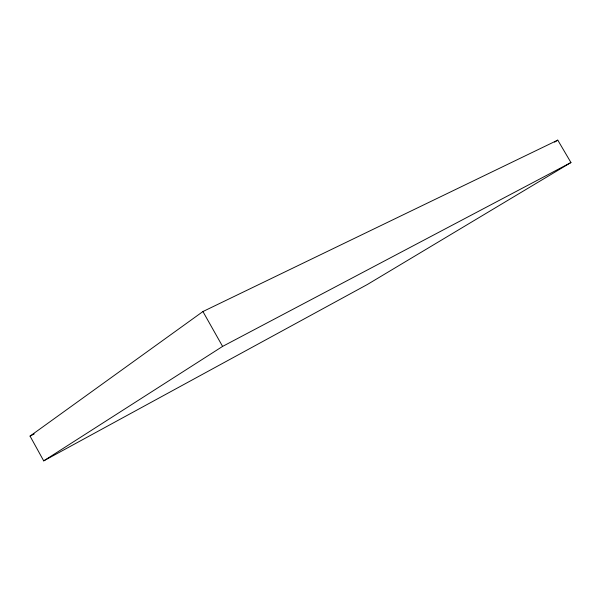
<?xml version="1.0" encoding="UTF-8"?>
<svg xmlns="http://www.w3.org/2000/svg" width="601" height="601" viewBox="0 0 601 601"><rect width="100%" height="100%" fill="white"/><g stroke="black" fill="none" stroke-linecap="round" stroke-linejoin="round"><path stroke-width="0.9" d="M30.05 436.101L202.928 311.543L557.773 140.131L570.95 162.54L367.384 284.483L43.708 460.869L30.05 436.101L34.212 433.945M43.708 460.869L222.595 346.409L570.95 162.54M554.603 142.136L557.773 140.131M202.928 311.543L222.595 346.409"/></g></svg>
